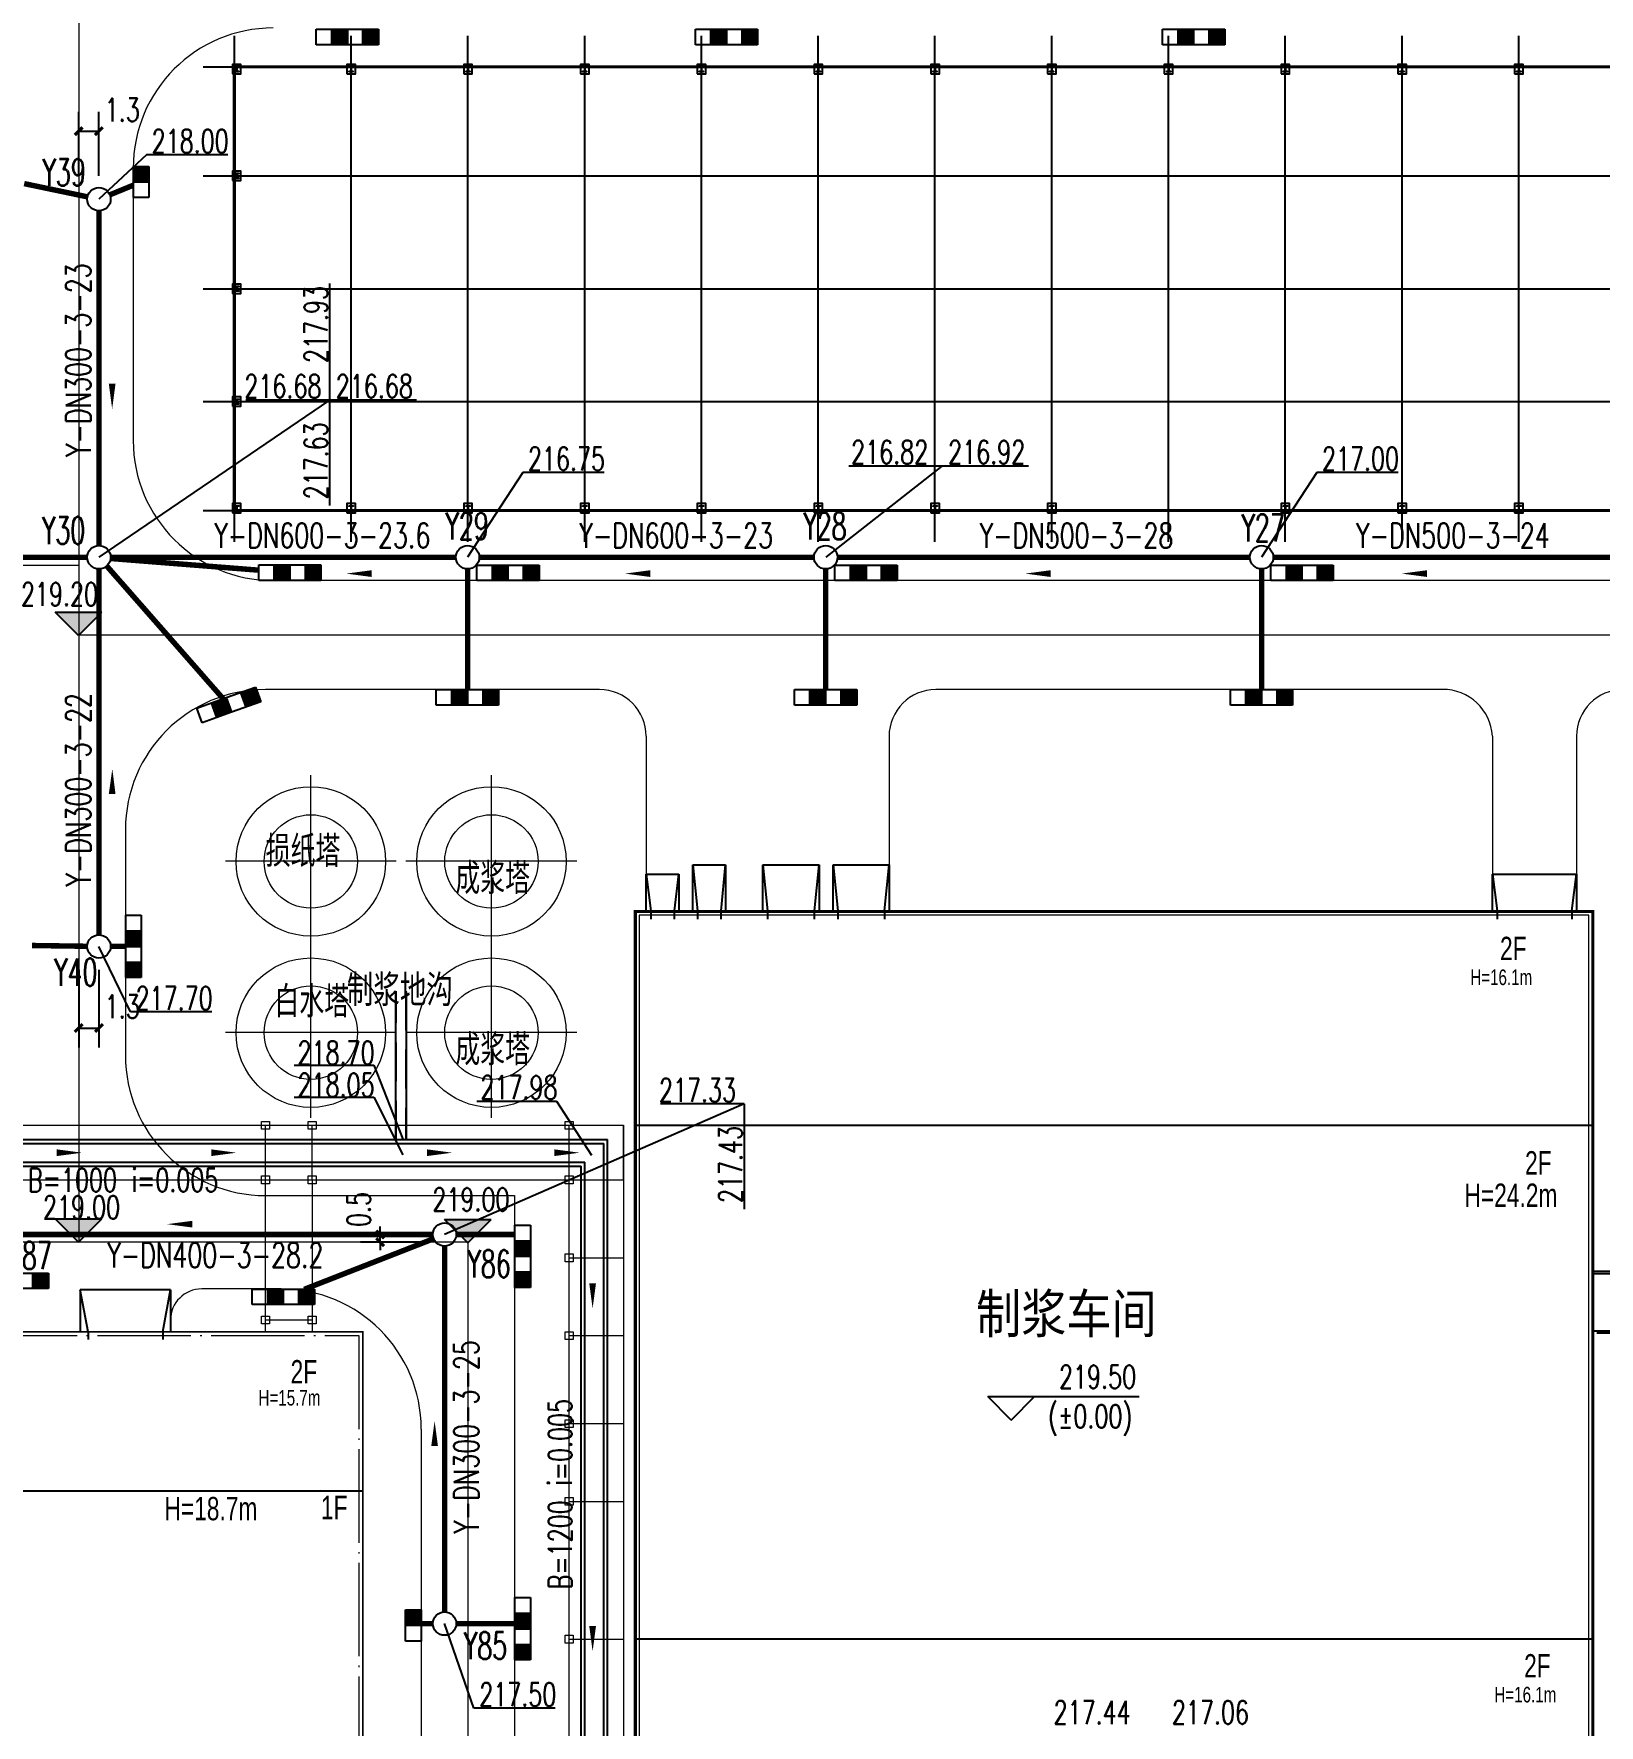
# Model space of a CAD drawing. Header units: metres. Extents: x 497246 to 997717, y 2998582 to 5998198.
# Drawn here: x 500329.3 to 500429.8, y 2999135.3 to 2999244 of the extents above; entities that cross this region are included whole.
import ezdxf
from ezdxf.enums import TextEntityAlignment as Align

# ---------------------------------------------------------------- set-up
doc = ezdxf.new("R2010")
doc.units = ezdxf.units.M
doc.header["$LTSCALE"] = 1000
for name, pattern in [('CENTER', [2, 1.25, -0.25, 0.25, -0.25]), ('DASH', [0.35, 0.25, -0.1]), ('DASHED2', [0.375, 0.25, -0.125]), ('DOTE', [2.42, 2, -0.2, 0.02, -0.2]), ('HIDDEN', [0.375, 0.25, -0.125])]:
    doc.linetypes.add(name, pattern=pattern)
doc.layers.get('0').update_dxf_attribs({"linetype": 'CONTINUOUS'})
doc.layers.get('Defpoints').update_dxf_attribs({"linetype": 'CONTINUOUS'})
for name, color, linetype in [('COLUMN', 9, 'CONTINUOUS'), ('DIM_ELEV', 3, 'CONTINUOUS'), ('DOTE', 1, 'CENTER'), ('eqzj1', 40, 'CONTINUOUS'), ('PIPE-雨水', 4, 'CONTINUOUS'), ('PUB_TEXT', 7, 'CONTINUOUS'), ('TEXT_雨水', 7, 'CONTINUOUS'), ('TWT_DIM', 3, 'CONTINUOUS'), ('TWT_雨水口', 4, 'CONTINUOUS'), ('WELL_雨水', 4, 'CONTINUOUS'), ('建筑', 7, 'CONTINUOUS'), ('建筑门坡散水', 9, 'CONTINUOUS'), ('文字', 255, 'CONTINUOUS'), ('新建建筑', 2, 'CONTINUOUS'), ('污水沟', 30, 'CONTINUOUS'), ('雨水标注', 100, 'CONTINUOUS')]:
    doc.layers.add(name, color=color, linetype=linetype)
doc.layers.add('建筑轴线', color=1, linetype='DOTE', lineweight=15, plot=False)
for name, color, linetype, lineweight in [('桁架-管廊', 6, 'CONTINUOUS', 0), ('细线', 7, 'CONTINUOUS', 18), ('设备', 253, 'CONTINUOUS', 15), ('道路', 4, 'CONTINUOUS', 15), ('道路中线', 1, 'DOTE', 13)]:
    doc.layers.add(name, color=color, linetype=linetype, lineweight=lineweight)
doc.styles.add('_HZTXT', font='txt.shx', dxfattribs={"width": 0.8, "bigfont": 'HZTXT.shx'})
doc.styles.add('_TCH_DIM', font='SIMPLEX', dxfattribs={"bigfont": 'GBCBIG'})
doc.styles.add('_TCH_DIM_T3', font='SIMPLEX', dxfattribs={"width": 0.705882, "bigfont": 'GBCBIG'})
doc.styles.add('_TWT_WELL', font='SIMPLEX', dxfattribs={"width": 0.8, "height": 3.5, "bigfont": 'HZTXT'})
doc.styles.add('CLWD', font='ARIALN.TTF')
doc.styles.add('HZTXT', font='txt', dxfattribs={"width": 0.7, "bigfont": 'HZTXT'})
doc.styles.add('TG_LINETYPE', font='SIMPLEX', dxfattribs={"width": 0.8, "height": 3, "bigfont": 'HZTXT'})
doc.styles.add('亨利项目总图布置_2022_8_8_t3--03$0$亨利项目总图布置_2022_8_8_t3--02$0$CEC', font='ARIALN.TTF')
doc.linetypes.add('TG_Y', pattern='A,2,-0.3,["Y",TG_LINETYPE,S=0.1,R=0,X=-0.23,Y=-0.15],0', length=2.3)
doc.dimstyles.new('_TWT_ARCH&&1', dxfattribs={"dimtxt": 1.4875, "dimasz": 0.5, "dimexe": 1.25, "dimexo": 1.5, "dimgap": 0.63125, "dimtad": 1, "dimdec": 1, "dimzin": 0, "dimdsep": 46, "dimtxsty": '_TCH_DIM_T3', "dimblk": 'ARCHTICK', "dimcen": 0.09, "dimclrt": 7, "dimazin": 2, "dimtfac": 1, "dimtdec": 1, "dimtix": 1, "dimtmove": 2, "dimatfit": 3, "dimfxl": 1, "dimtolj": 1, "dimtzin": 0, "dimarcsym": 0})

# ---------------------------------------------------------------- blocks, each defined once
blk = doc.blocks.new('A$C8b354ef7')
at = {"layer": '设备', "color": 1, "linetype": 'DOTE'}
for p, q in [((5.49, 0), (5.49, 11.02)), ((0, 5.51), (10.97, 5.51))]:
    blk.add_line(p, q, dxfattribs=at)
at = {"layer": '设备'}
blk.add_circle((5.49, 5.47), 4.8, dxfattribs=at)
at = {"layer": '设备', "linetype": 'HIDDEN'}
blk.add_circle((5.49, 5.47), 3, dxfattribs=at)
blk = doc.blocks.new('_ArchTick')
at = {"color": 0, "linetype": 'ByBlock', "const_width": 0.4}
blk.add_lwpolyline([(-0.5, -0.5), (0.5, 0.5)], dxfattribs=at)
blk = doc.blocks.new('*D297')
at = {"layer": 'Defpoints', "color": 0, "transparency": 16777216}
for p in [(500333.45, 2999237.7), (500332.15, 2999233.33), (500333.45, 2999233.33)]:
    blk.add_point(p, dxfattribs=at)
at = {"layer": 'TWT_DIM', "color": 0, "lineweight": -2, "transparency": 16777216}
for p, q in [((500332.15, 2999234.83), (500332.15, 2999238.95)), ((500333.45, 2999234.83), (500333.45, 2999238.95)), ((500332.15, 2999237.7), (500333.45, 2999237.7))]:
    blk.add_line(p, q, dxfattribs=at)
at = {"layer": 'TWT_DIM', "color": 0, "lineweight": -2, "transparency": 16777216, "xscale": 0.5, "yscale": 0.5, "zscale": 0.5, "rotation": 180}
blk.add_blockref('_ArchTick', (500332.15, 2999237.7), dxfattribs=at)
at = {"layer": 'TWT_DIM', "color": 0, "lineweight": -2, "transparency": 16777216, "xscale": 0.5, "yscale": 0.5, "zscale": 0.5}
blk.add_blockref('_ArchTick', (500333.45, 2999237.7), dxfattribs=at)
at = {"layer": 'TWT_DIM', "color": 7, "transparency": 16777216, "insert": (500334.95, 2999239.07), "char_height": 1.488, "attachment_point": 5, "style": '_TCH_DIM_T3'}
blk.add_mtext('\\A1;1.3', dxfattribs=at)
blk = doc.blocks.new('*D298')
at = {"layer": 'Defpoints', "color": 0, "transparency": 16777216}
for p in [(500332.15, 2999185.33), (500333.45, 2999185.33), (500333.45, 2999180.09)]:
    blk.add_point(p, dxfattribs=at)
at = {"layer": 'TWT_DIM', "color": 0, "lineweight": -2, "transparency": 16777216}
for p, q in [((500332.15, 2999183.83), (500332.15, 2999178.84)), ((500333.45, 2999183.83), (500333.45, 2999178.84)), ((500332.15, 2999180.09), (500333.45, 2999180.09))]:
    blk.add_line(p, q, dxfattribs=at)
at = {"layer": 'TWT_DIM', "color": 0, "lineweight": -2, "transparency": 16777216, "xscale": 0.5, "yscale": 0.5, "zscale": 0.5, "rotation": 180}
blk.add_blockref('_ArchTick', (500332.15, 2999180.09), dxfattribs=at)
at = {"layer": 'TWT_DIM', "color": 0, "lineweight": -2, "transparency": 16777216, "xscale": 0.5, "yscale": 0.5, "zscale": 0.5}
blk.add_blockref('_ArchTick', (500333.45, 2999180.09), dxfattribs=at)
at = {"layer": 'TWT_DIM', "color": 7, "transparency": 16777216, "insert": (500334.95, 2999181.47), "char_height": 1.488, "attachment_point": 5, "style": '_TCH_DIM_T3'}
blk.add_mtext('\\A1;1.3', dxfattribs=at)
blk = doc.blocks.new('*D299')
at = {"layer": 'Defpoints', "color": 0, "transparency": 16777216}
for p in [(500351.51, 2999166.83), (500355.65, 2999166.83), (500355.65, 2999166.33)]:
    blk.add_point(p, dxfattribs=at)
at = {"layer": 'TWT_DIM', "color": 0, "lineweight": -2, "transparency": 16777216}
for p, q in [((500351.51, 2999166.83), (500351.51, 2999167.33)), ((500354.15, 2999166.83), (500350.26, 2999166.83)), ((500354.15, 2999166.33), (500350.26, 2999166.33)), ((500351.51, 2999166.33), (500351.51, 2999166.83)), ((500351.51, 2999166.33), (500351.51, 2999165.83))]:
    blk.add_line(p, q, dxfattribs=at)
at = {"layer": 'TWT_DIM', "color": 0, "lineweight": -2, "transparency": 16777216, "xscale": 0.5, "yscale": 0.5, "zscale": 0.5}
for p, rotation in [((500351.51, 2999166.83), 270), ((500351.51, 2999166.33), 90)]:
    blk.add_blockref('_ArchTick', p, dxfattribs=dict(at, rotation=rotation))
at = {"layer": 'TWT_DIM', "color": 7, "transparency": 16777216, "insert": (500350.14, 2999168.43), "char_height": 1.488, "attachment_point": 5, "rotation": 90, "style": '_TCH_DIM_T3'}
blk.add_mtext('\\A1;0.5', dxfattribs=at)
blk = doc.blocks.new('$TwtSys$00000187')
blk.add_circle((0, 0), 0.5)
blk = doc.blocks.new('$TwtSys$00000425')
for p, q in [((-1000, -250), (-1000, 250)), ((-1000, 250), (0, 250)), ((-500, -250), (-500, 250)), ((0, 250), (1000, 250)), ((0, 250), (0, -250)), ((0, -250), (0, 250)), ((500, -250), (500, 250)), ((1000, 250), (1000, -250)), ((0, -250), (-1000, -250)), ((1000, -250), (0, -250))]:
    blk.add_line(p, q)
for points in [[(-500, 250), (0, 250), (-500, -250), (0, -250)], [(500, 250), (1000, 250), (500, -250), (1000, -250)]]:
    blk.add_solid(points)
blk = doc.blocks.new('$TwtSys$00000424')
for p, q in [((-500, 250), (500, 250)), ((-500, -250), (-500, 250)), ((0, -250), (0, 250)), ((500, 250), (500, -250)), ((500, -250), (-500, -250))]:
    blk.add_line(p, q)
blk.add_solid([(0, 250), (500, 250), (0, -250), (500, -250)])

msp = doc.modelspace()

# ---------------------------------------------------------------- hatches: boundary and pattern name
at = {"layer": 'DIM_ELEV'}
for points in [[(500332.14, 2999205.3), (500330.64, 2999206.8), (500333.64, 2999206.8)], [(500332.14, 2999166.33), (500330.64, 2999167.83), (500333.64, 2999167.83)], [(500357.15, 2999166.3), (500355.65, 2999167.8), (500358.65, 2999167.8)]]:
    msp.add_hatch(color=0, dxfattribs=at).paths.add_polyline_path(points)

# ---------------------------------------------------------------- linework, layer by layer
at = {"color": 0}
for p, q in [((500429.4, 2999173.83), (500367.9, 2999173.83)), ((500429.4, 2999140.83), (500367.9, 2999140.83))]:
    msp.add_line(p, q, dxfattribs=at)
at = {"layer": 'COLUMN', "color": 7}
for points in [[(500342.02, 2999241.38), (500342.57, 2999241.38), (500342.57, 2999241.98), (500342.02, 2999241.98)], [(500349.38, 2999241.38), (500349.93, 2999241.38), (500349.93, 2999241.98), (500349.38, 2999241.98)], [(500356.88, 2999241.38), (500357.43, 2999241.38), (500357.43, 2999241.98), (500356.88, 2999241.98)], [(500364.38, 2999241.38), (500364.93, 2999241.38), (500364.93, 2999241.98), (500364.38, 2999241.98)], [(500371.88, 2999241.38), (500372.43, 2999241.38), (500372.43, 2999241.98), (500371.88, 2999241.98)], [(500379.38, 2999241.38), (500379.93, 2999241.38), (500379.93, 2999241.98), (500379.38, 2999241.98)], [(500386.88, 2999241.38), (500387.43, 2999241.38), (500387.43, 2999241.98), (500386.88, 2999241.98)], [(500394.38, 2999241.38), (500394.93, 2999241.38), (500394.93, 2999241.98), (500394.38, 2999241.98)], [(500401.88, 2999241.38), (500402.43, 2999241.38), (500402.43, 2999241.98), (500401.88, 2999241.98)], [(500409.38, 2999241.38), (500409.93, 2999241.38), (500409.93, 2999241.98), (500409.38, 2999241.98)], [(500416.88, 2999241.38), (500417.43, 2999241.38), (500417.43, 2999241.98), (500416.88, 2999241.98)], [(500424.38, 2999241.38), (500424.93, 2999241.38), (500424.93, 2999241.98), (500424.38, 2999241.98)], [(500342.02, 2999234.53), (500342.57, 2999234.53), (500342.57, 2999235.13), (500342.02, 2999235.13)], [(500342.02, 2999227.28), (500342.57, 2999227.28), (500342.57, 2999227.88), (500342.02, 2999227.88)], [(500342.02, 2999220.03), (500342.57, 2999220.03), (500342.57, 2999220.63), (500342.02, 2999220.63)], [(500342.02, 2999213.18), (500342.57, 2999213.18), (500342.57, 2999213.78), (500342.02, 2999213.78)], [(500349.38, 2999213.18), (500349.93, 2999213.18), (500349.93, 2999213.78), (500349.38, 2999213.78)], [(500356.88, 2999213.18), (500357.43, 2999213.18), (500357.43, 2999213.78), (500356.88, 2999213.78)], [(500364.38, 2999213.18), (500364.93, 2999213.18), (500364.93, 2999213.78), (500364.38, 2999213.78)], [(500371.88, 2999213.18), (500372.43, 2999213.18), (500372.43, 2999213.78), (500371.88, 2999213.78)], [(500379.38, 2999213.18), (500379.93, 2999213.18), (500379.93, 2999213.78), (500379.38, 2999213.78)], [(500386.88, 2999213.18), (500387.43, 2999213.18), (500387.43, 2999213.78), (500386.88, 2999213.78)], [(500394.38, 2999213.18), (500394.93, 2999213.18), (500394.93, 2999213.78), (500394.38, 2999213.78)], [(500409.38, 2999213.18), (500409.93, 2999213.18), (500409.93, 2999213.78), (500409.38, 2999213.78)], [(500416.88, 2999213.18), (500417.43, 2999213.18), (500417.43, 2999213.78), (500416.88, 2999213.78)], [(500424.38, 2999213.18), (500424.93, 2999213.18), (500424.93, 2999213.78), (500424.38, 2999213.78)]]:
    msp.add_lwpolyline(points, close=True, dxfattribs=at)
for points in [[(500342.15, 2999241.83), (500342.43, 2999241.83), (500342.43, 2999241.82), (500342.3, 2999241.82), (500342.3, 2999241.54), (500342.43, 2999241.54), (500342.43, 2999241.53), (500342.15, 2999241.53), (500342.15, 2999241.54), (500342.29, 2999241.54), (500342.29, 2999241.82), (500342.15, 2999241.82), (500342.15, 2999241.83)], [(500349.51, 2999241.83), (500349.79, 2999241.83), (500349.79, 2999241.82), (500349.66, 2999241.82), (500349.66, 2999241.54), (500349.79, 2999241.54), (500349.79, 2999241.53), (500349.51, 2999241.53), (500349.51, 2999241.54), (500349.65, 2999241.54), (500349.65, 2999241.82), (500349.51, 2999241.82), (500349.51, 2999241.83)], [(500357.01, 2999241.83), (500357.29, 2999241.83), (500357.29, 2999241.82), (500357.16, 2999241.82), (500357.16, 2999241.54), (500357.29, 2999241.54), (500357.29, 2999241.53), (500357.01, 2999241.53), (500357.01, 2999241.54), (500357.15, 2999241.54), (500357.15, 2999241.82), (500357.01, 2999241.82), (500357.01, 2999241.83)], [(500364.51, 2999241.83), (500364.79, 2999241.83), (500364.79, 2999241.82), (500364.66, 2999241.82), (500364.66, 2999241.54), (500364.79, 2999241.54), (500364.79, 2999241.53), (500364.51, 2999241.53), (500364.51, 2999241.54), (500364.65, 2999241.54), (500364.65, 2999241.82), (500364.51, 2999241.82), (500364.51, 2999241.83)], [(500372.01, 2999241.83), (500372.29, 2999241.83), (500372.29, 2999241.82), (500372.16, 2999241.82), (500372.16, 2999241.54), (500372.29, 2999241.54), (500372.29, 2999241.53), (500372.01, 2999241.53), (500372.01, 2999241.54), (500372.15, 2999241.54), (500372.15, 2999241.82), (500372.01, 2999241.82), (500372.01, 2999241.83)], [(500379.51, 2999241.83), (500379.79, 2999241.83), (500379.79, 2999241.82), (500379.66, 2999241.82), (500379.66, 2999241.54), (500379.79, 2999241.54), (500379.79, 2999241.53), (500379.51, 2999241.53), (500379.51, 2999241.54), (500379.65, 2999241.54), (500379.65, 2999241.82), (500379.51, 2999241.82), (500379.51, 2999241.83)], [(500387.01, 2999241.83), (500387.29, 2999241.83), (500387.29, 2999241.82), (500387.16, 2999241.82), (500387.16, 2999241.54), (500387.29, 2999241.54), (500387.29, 2999241.53), (500387.01, 2999241.53), (500387.01, 2999241.54), (500387.15, 2999241.54), (500387.15, 2999241.82), (500387.01, 2999241.82), (500387.01, 2999241.83)], [(500394.51, 2999241.83), (500394.79, 2999241.83), (500394.79, 2999241.82), (500394.66, 2999241.82), (500394.66, 2999241.54), (500394.79, 2999241.54), (500394.79, 2999241.53), (500394.51, 2999241.53), (500394.51, 2999241.54), (500394.65, 2999241.54), (500394.65, 2999241.82), (500394.51, 2999241.82), (500394.51, 2999241.83)], [(500402.01, 2999241.83), (500402.29, 2999241.83), (500402.29, 2999241.82), (500402.16, 2999241.82), (500402.16, 2999241.54), (500402.29, 2999241.54), (500402.29, 2999241.53), (500402.01, 2999241.53), (500402.01, 2999241.54), (500402.15, 2999241.54), (500402.15, 2999241.82), (500402.01, 2999241.82), (500402.01, 2999241.83)], [(500409.51, 2999241.83), (500409.79, 2999241.83), (500409.79, 2999241.82), (500409.66, 2999241.82), (500409.66, 2999241.54), (500409.79, 2999241.54), (500409.79, 2999241.53), (500409.51, 2999241.53), (500409.51, 2999241.54), (500409.65, 2999241.54), (500409.65, 2999241.82), (500409.51, 2999241.82), (500409.51, 2999241.83)], [(500417.01, 2999241.83), (500417.29, 2999241.83), (500417.29, 2999241.82), (500417.16, 2999241.82), (500417.16, 2999241.54), (500417.29, 2999241.54), (500417.29, 2999241.53), (500417.01, 2999241.53), (500417.01, 2999241.54), (500417.15, 2999241.54), (500417.15, 2999241.82), (500417.01, 2999241.82), (500417.01, 2999241.83)], [(500424.51, 2999241.83), (500424.79, 2999241.83), (500424.79, 2999241.82), (500424.66, 2999241.82), (500424.66, 2999241.54), (500424.79, 2999241.54), (500424.79, 2999241.53), (500424.51, 2999241.53), (500424.51, 2999241.54), (500424.65, 2999241.54), (500424.65, 2999241.82), (500424.51, 2999241.82), (500424.51, 2999241.83)], [(500342.15, 2999234.98), (500342.43, 2999234.98), (500342.43, 2999234.97), (500342.3, 2999234.97), (500342.3, 2999234.69), (500342.43, 2999234.69), (500342.43, 2999234.68), (500342.15, 2999234.68), (500342.15, 2999234.69), (500342.29, 2999234.69), (500342.29, 2999234.97), (500342.15, 2999234.97), (500342.15, 2999234.98)], [(500342.15, 2999227.73), (500342.43, 2999227.73), (500342.43, 2999227.72), (500342.3, 2999227.72), (500342.3, 2999227.44), (500342.43, 2999227.44), (500342.43, 2999227.43), (500342.15, 2999227.43), (500342.15, 2999227.44), (500342.29, 2999227.44), (500342.29, 2999227.72), (500342.15, 2999227.72), (500342.15, 2999227.73)], [(500342.15, 2999220.48), (500342.43, 2999220.48), (500342.43, 2999220.47), (500342.3, 2999220.47), (500342.3, 2999220.19), (500342.43, 2999220.19), (500342.43, 2999220.18), (500342.15, 2999220.18), (500342.15, 2999220.19), (500342.29, 2999220.19), (500342.29, 2999220.47), (500342.15, 2999220.47), (500342.15, 2999220.48)], [(500342.15, 2999213.63), (500342.43, 2999213.63), (500342.43, 2999213.62), (500342.3, 2999213.62), (500342.3, 2999213.34), (500342.43, 2999213.34), (500342.43, 2999213.33), (500342.15, 2999213.33), (500342.15, 2999213.34), (500342.29, 2999213.34), (500342.29, 2999213.62), (500342.15, 2999213.62), (500342.15, 2999213.63)], [(500349.51, 2999213.63), (500349.79, 2999213.63), (500349.79, 2999213.62), (500349.66, 2999213.62), (500349.66, 2999213.34), (500349.79, 2999213.34), (500349.79, 2999213.33), (500349.51, 2999213.33), (500349.51, 2999213.34), (500349.65, 2999213.34), (500349.65, 2999213.62), (500349.51, 2999213.62), (500349.51, 2999213.63)], [(500357.01, 2999213.63), (500357.29, 2999213.63), (500357.29, 2999213.62), (500357.16, 2999213.62), (500357.16, 2999213.34), (500357.29, 2999213.34), (500357.29, 2999213.33), (500357.01, 2999213.33), (500357.01, 2999213.34), (500357.15, 2999213.34), (500357.15, 2999213.62), (500357.01, 2999213.62), (500357.01, 2999213.63)], [(500364.51, 2999213.63), (500364.79, 2999213.63), (500364.79, 2999213.62), (500364.66, 2999213.62), (500364.66, 2999213.34), (500364.79, 2999213.34), (500364.79, 2999213.33), (500364.51, 2999213.33), (500364.51, 2999213.34), (500364.65, 2999213.34), (500364.65, 2999213.62), (500364.51, 2999213.62), (500364.51, 2999213.63)], [(500372.01, 2999213.63), (500372.29, 2999213.63), (500372.29, 2999213.62), (500372.16, 2999213.62), (500372.16, 2999213.34), (500372.29, 2999213.34), (500372.29, 2999213.33), (500372.01, 2999213.33), (500372.01, 2999213.34), (500372.15, 2999213.34), (500372.15, 2999213.62), (500372.01, 2999213.62), (500372.01, 2999213.63)], [(500379.51, 2999213.63), (500379.79, 2999213.63), (500379.79, 2999213.62), (500379.66, 2999213.62), (500379.66, 2999213.34), (500379.79, 2999213.34), (500379.79, 2999213.33), (500379.51, 2999213.33), (500379.51, 2999213.34), (500379.65, 2999213.34), (500379.65, 2999213.62), (500379.51, 2999213.62), (500379.51, 2999213.63)], [(500387.01, 2999213.63), (500387.29, 2999213.63), (500387.29, 2999213.62), (500387.16, 2999213.62), (500387.16, 2999213.34), (500387.29, 2999213.34), (500387.29, 2999213.33), (500387.01, 2999213.33), (500387.01, 2999213.34), (500387.15, 2999213.34), (500387.15, 2999213.62), (500387.01, 2999213.62), (500387.01, 2999213.63)], [(500394.51, 2999213.63), (500394.79, 2999213.63), (500394.79, 2999213.62), (500394.66, 2999213.62), (500394.66, 2999213.34), (500394.79, 2999213.34), (500394.79, 2999213.33), (500394.51, 2999213.33), (500394.51, 2999213.34), (500394.65, 2999213.34), (500394.65, 2999213.62), (500394.51, 2999213.62), (500394.51, 2999213.63)], [(500409.51, 2999213.63), (500409.79, 2999213.63), (500409.79, 2999213.62), (500409.66, 2999213.62), (500409.66, 2999213.34), (500409.79, 2999213.34), (500409.79, 2999213.33), (500409.51, 2999213.33), (500409.51, 2999213.34), (500409.65, 2999213.34), (500409.65, 2999213.62), (500409.51, 2999213.62), (500409.51, 2999213.63)], [(500417.01, 2999213.63), (500417.29, 2999213.63), (500417.29, 2999213.62), (500417.16, 2999213.62), (500417.16, 2999213.34), (500417.29, 2999213.34), (500417.29, 2999213.33), (500417.01, 2999213.33), (500417.01, 2999213.34), (500417.15, 2999213.34), (500417.15, 2999213.62), (500417.01, 2999213.62), (500417.01, 2999213.63)], [(500424.51, 2999213.63), (500424.79, 2999213.63), (500424.79, 2999213.62), (500424.66, 2999213.62), (500424.66, 2999213.34), (500424.79, 2999213.34), (500424.79, 2999213.33), (500424.51, 2999213.33), (500424.51, 2999213.34), (500424.65, 2999213.34), (500424.65, 2999213.62), (500424.51, 2999213.62), (500424.51, 2999213.63)]]:
    msp.add_lwpolyline(points, dxfattribs=at)
at = {"layer": 'DIM_ELEV', "color": 0}
for p, q in [((500332.14, 2999205.3), (500330.64, 2999206.8)), ((500330.64, 2999206.8), (500333.64, 2999206.8)), ((500332.14, 2999205.3), (500333.64, 2999206.8)), ((500332.14, 2999166.33), (500330.64, 2999167.83)), ((500330.64, 2999167.83), (500333.64, 2999167.83)), ((500332.14, 2999166.33), (500333.64, 2999167.83)), ((500357.15, 2999166.3), (500355.65, 2999167.8)), ((500355.65, 2999167.8), (500358.65, 2999167.8)), ((500357.15, 2999166.3), (500358.65, 2999167.8))]:
    msp.add_line(p, q, dxfattribs=at)
at = {"layer": 'DOTE'}
for p, q in [((500342.15, 2999211.33), (500342.15, 2999243.83)), ((500349.65, 2999211.33), (500349.65, 2999243.83)), ((500357.15, 2999211.33), (500357.15, 2999243.83)), ((500364.65, 2999211.33), (500364.65, 2999243.83)), ((500372.15, 2999211.33), (500372.15, 2999243.83)), ((500379.65, 2999211.33), (500379.65, 2999243.83)), ((500387.15, 2999211.33), (500387.15, 2999243.83)), ((500394.65, 2999211.33), (500394.65, 2999243.83)), ((500402.15, 2999211.33), (500402.15, 2999243.83)), ((500409.65, 2999211.33), (500409.65, 2999243.83)), ((500417.15, 2999211.33), (500417.15, 2999243.83)), ((500424.65, 2999211.33), (500424.65, 2999243.83)), ((500340.15, 2999241.83), (500547.15, 2999241.83)), ((500340.15, 2999234.83), (500547.15, 2999234.83)), ((500340.15, 2999227.58), (500547.15, 2999227.58)), ((500340.15, 2999220.33), (500547.15, 2999220.33)), ((500340.15, 2999213.33), (500547.15, 2999213.33))]:
    msp.add_line(p, q, dxfattribs=at)
at = {"layer": 'eqzj1', "color": 150, "linetype": 'DASHED2', "ltscale": 0.01}
for p, q in [((500352.55, 2999172.92), (500352.55, 2999182.46)), ((500353.16, 2999182.46), (500353.16, 2999172.92))]:
    msp.add_line(p, q, dxfattribs=at)
at = {"layer": 'eqzj1', "color": 150}
for p, q in [((500352.5, 2999182.41), (500352.5, 2999172.92)), ((500353.21, 2999172.92), (500353.21, 2999182.41))]:
    msp.add_line(p, q, dxfattribs=at)
at = {"layer": 'PIPE-雨水', "color": 0, "linetype": 'TG_Y', "ltscale": 0.005, "const_width": 0.35}
for points in [[(500332.72, 2999233.48), (500328.65, 2999234.33)], [(500334.15, 2999233.61), (500335.66, 2999234.23)], [(500333.45, 2999232.58), (500333.45, 2999211.08)], [(500304.2, 2999210.33), (500332.7, 2999210.33)], [(500333.45, 2999209.58), (500333.45, 2999186.08)], [(500334.2, 2999210.33), (500356.38, 2999210.33)], [(500357.88, 2999210.33), (500379.38, 2999210.33)], [(500380.88, 2999210.33), (500407.38, 2999210.33)], [(500408.88, 2999210.33), (500431.38, 2999210.33)], [(500329.15, 2999185.39), (500332.7, 2999185.34)], [(500334.2, 2999185.33), (500335.15, 2999185.33)], [(500328.2, 2999166.83), (500354.9, 2999166.83)], [(500355.65, 2999142.58), (500355.65, 2999166.08)], [(500356.4, 2999166.83), (500360.15, 2999166.83)], [(500354.15, 2999141.83), (500354.9, 2999141.83)], [(500356.4, 2999141.83), (500360.15, 2999141.83)]]:
    msp.add_lwpolyline(points, dxfattribs=at)
at = {"layer": 'PIPE-雨水', "color": 70, "linetype": 'ByBlock'}
for points in [[(500334.31, 2999224.34, 0, 0, 0), (500334.3, 2999219.86, 0, 0.432, 0), (500334.3, 2999221.48, 0, 0, 0)], [(500353.82, 2999209.28, 0, 0, 0), (500349.34, 2999209.28, 0, 0.432, 0), (500350.96, 2999209.28, 0, 0, 0)], [(500371.72, 2999209.28, 0, 0, 0), (500367.24, 2999209.28, 0, 0.432, 0), (500368.86, 2999209.28, 0, 0, 0)], [(500397.43, 2999209.28, 0, 0, 0), (500392.95, 2999209.28, 0, 0.432, 0), (500394.57, 2999209.28, 0, 0, 0)], [(500421.62, 2999209.28, 0, 0, 0), (500417.13, 2999209.28, 0, 0.432, 0), (500418.75, 2999209.28, 0, 0, 0)], [(500334.3, 2999192.26, 0, 0, 0), (500334.31, 2999196.74, 0, 0.432, 0), (500334.3, 2999195.12, 0, 0, 0)], [(500342.32, 2999167.49, 0, 0, 0), (500337.84, 2999167.49, 0, 0.432, 0), (500339.46, 2999167.49, 0, 0, 0)], [(500355, 2999150.37, 0, 0, 0), (500355.01, 2999154.85, 0, 0.432, 0), (500355.01, 2999153.23, 0, 0, 0)]]:
    msp.add_lwpolyline(points, format="xyseb", dxfattribs=at)
at = {"layer": 'PIPE-雨水', "color": 0, "linetype": 'TG_Y', "ltscale": 0.003, "const_width": 0.35}
for points in [[(500341.43, 2999201.24), (500333.95, 2999209.77)], [(500357.13, 2999209.58), (500357.13, 2999201.83)], [(500380.13, 2999209.58), (500380.13, 2999201.83)], [(500408.13, 2999209.58), (500408.13, 2999201.83)]]:
    msp.add_lwpolyline(points, dxfattribs=at)
at = {"layer": 'PIPE-雨水', "color": 0, "ltscale": 0.005, "const_width": 0.35}
msp.add_lwpolyline([(500343.71, 2999209.5), (500334.2, 2999210.25)], dxfattribs=at)
at = {"layer": 'PIPE-雨水', "color": 0, "linetype": 'TG_Y', "ltscale": 0.0025, "const_width": 0.35}
msp.add_lwpolyline([(500354.96, 2999166.56), (500346.63, 2999163.3)], dxfattribs=at)
at = {"layer": '建筑'}
for p, q in [((500429.4, 2999173.83), (500367.9, 2999173.83)), ((500429.4, 2999140.83), (500367.9, 2999140.83))]:
    msp.add_line(p, q, dxfattribs=at)
at = {"layer": '建筑', "linetype": 'Continuous', "const_width": 0.1}
for points in [[(500342.15, 2999213.33), (500545.15, 2999213.33), (500545.15, 2999241.83), (500342.15, 2999241.83)], [(500367.9, 2999127.08), (500429.4, 2999127.08), (500429.4, 2999187.58), (500367.9, 2999187.58)], [(500157.9, 2999127.08), (500169.9, 2999127.08), (500169.9, 2999124.23), (500200.1, 2999124.23), (500200.1, 2999127.08), (500277.9, 2999127.08), (500277.9, 2999124.23), (500290.4, 2999124.23), (500290.4, 2999127.08), (500350.4, 2999127.08), (500350.4, 2999160.58), (500157.9, 2999160.58)]]:
    msp.add_lwpolyline(points, close=True, dxfattribs=at)
at = {"layer": '建筑', "linetype": 'DASH', "ltscale": 0.005}
msp.add_lwpolyline([(500429.4, 2999164.48), (500444.9, 2999164.48), (500444.9, 2999160.48), (500429.4, 2999160.48)], close=True, dxfattribs=at)
at = {"layer": '建筑', "flags": 128}
msp.add_lwpolyline([(500350.4, 2999150.33), (500157.9, 2999150.33)], dxfattribs=at)
at = {"layer": '建筑轴线', "ltscale": 3}
msp.add_lwpolyline([(500368.15, 2999127.33), (500429.15, 2999127.33), (500429.15, 2999187.33), (500368.15, 2999187.33)], close=True, dxfattribs=at)
at = {"layer": '建筑轴线', "ltscale": 0.003}
for points in [[(500368.15, 2999127.33), (500429.15, 2999127.33), (500429.15, 2999187.33), (500368.15, 2999187.33)], [(500158.15, 2999160.33), (500350.15, 2999160.33), (500350.15, 2999127.33), (500158.15, 2999127.33)]]:
    msp.add_lwpolyline(points, close=True, dxfattribs=at)
at = {"layer": '建筑门坡散水', "linetype": 'Continuous'}
for p, q in [((500371.6, 2999190.58), (500373.7, 2999190.58)), ((500371.6, 2999187.58), (500371.6, 2999190.58)), ((500371.6, 2999190.58), (500371.9, 2999187.62)), ((500373.41, 2999187.62), (500373.7, 2999190.58)), ((500373.7, 2999190.58), (500373.7, 2999187.58)), ((500376.1, 2999190.58), (500379.7, 2999190.58)), ((500376.1, 2999187.58), (500376.1, 2999190.58)), ((500376.1, 2999190.58), (500376.4, 2999187.62)), ((500379.41, 2999187.62), (500379.7, 2999190.58)), ((500379.7, 2999190.58), (500379.7, 2999187.58)), ((500380.6, 2999190.58), (500384.2, 2999190.58)), ((500380.6, 2999187.58), (500380.6, 2999190.58)), ((500380.6, 2999190.58), (500380.9, 2999187.62)), ((500383.91, 2999187.62), (500384.2, 2999190.58)), ((500384.2, 2999190.58), (500384.2, 2999187.58)), ((500368.6, 2999189.98), (500370.7, 2999189.98)), ((500368.6, 2999187.58), (500368.6, 2999189.98)), ((500368.6, 2999189.98), (500368.9, 2999187.62)), ((500370.41, 2999187.62), (500370.7, 2999189.98)), ((500370.7, 2999189.98), (500370.7, 2999187.58)), ((500422.95, 2999189.98), (500428.35, 2999189.98)), ((500422.95, 2999187.58), (500422.95, 2999189.98)), ((500422.95, 2999189.98), (500423.25, 2999187.62)), ((500428.06, 2999187.62), (500428.35, 2999189.98)), ((500428.35, 2999189.98), (500428.35, 2999187.58)), ((500368.9, 2999187.58), (500368.9, 2999187.08)), ((500370.4, 2999187.58), (500370.4, 2999187.08)), ((500371.9, 2999187.58), (500371.9, 2999187.08)), ((500373.4, 2999187.58), (500373.4, 2999187.08)), ((500376.4, 2999187.58), (500376.4, 2999187.08)), ((500379.4, 2999187.58), (500379.4, 2999187.08)), ((500380.9, 2999187.58), (500380.9, 2999187.08)), ((500383.9, 2999187.58), (500383.9, 2999187.08)), ((500423.25, 2999187.58), (500423.25, 2999187.08)), ((500428.05, 2999187.58), (500428.05, 2999187.08)), ((500338.05, 2999163.28), (500332.25, 2999163.28)), ((500332.25, 2999163.28), (500332.25, 2999160.58)), ((500332.75, 2999160.58), (500332.25, 2999163.28)), ((500337.55, 2999160.58), (500338.05, 2999163.28)), ((500338.05, 2999163.28), (500338.05, 2999160.58)), ((500332.75, 2999160.58), (500332.75, 2999160.08)), ((500337.55, 2999160.58), (500337.55, 2999160.08))]:
    msp.add_line(p, q, dxfattribs=at)
at = {"layer": '文字', "color": 0}
for p, q in [((500392.04, 2999154.91), (500390.54, 2999156.41)), ((500390.54, 2999156.41), (500400.27, 2999156.41)), ((500392.04, 2999154.91), (500393.54, 2999156.41))]:
    msp.add_line(p, q, dxfattribs=at)
at = {"layer": '新建建筑', "linetype": 'DASH', "ltscale": 10}
for p, q in [((500429.4, 2999164.33), (500444.9, 2999164.33)), ((500429.4, 2999160.63), (500444.9, 2999160.63))]:
    msp.add_line(p, q, dxfattribs=at)
at = {"layer": '新建建筑', "color": 0, "linetype": 'Continuous', "const_width": 0.2}
for points in [[(500342.15, 2999213.33), (500545.15, 2999213.33), (500545.15, 2999241.83), (500342.15, 2999241.83)], [(500367.9, 2999127.08), (500429.4, 2999127.08), (500429.4, 2999187.58), (500367.9, 2999187.58)]]:
    msp.add_lwpolyline(points, close=True, dxfattribs=at)
at = {"layer": '桁架-管廊', "linetype": 'ByBlock', "ltscale": 0.2}
for p, q in [((500344.15, 2999170.34), (500344.15, 2999173.84)), ((500347.15, 2999170.34), (500347.15, 2999173.84)), ((500344.15, 2999161.34), (500347.15, 2999161.34))]:
    msp.add_line(p, q, dxfattribs=at)
for points in [[(500309.9, 2999170.33), (500367.15, 2999170.33), (500367.15, 2999173.83), (500309.93, 2999173.83)], [(500363.65, 2999113.84), (500363.65, 2999173.84), (500367.15, 2999173.84), (500367.15, 2999113.84)], [(500344.15, 2999160.58), (500344.15, 2999170.33)], [(500347.15, 2999170.33), (500347.15, 2999160.58)], [(500363.65, 2999165.33), (500367.15, 2999165.33)], [(500363.65, 2999165.33), (500367.15, 2999165.33)], [(500363.65, 2999160.33), (500367.15, 2999160.33)], [(500363.65, 2999160.33), (500367.15, 2999160.33)], [(500363.65, 2999154.68), (500367.15, 2999154.68)], [(500363.65, 2999154.68), (500367.15, 2999154.68)], [(500363.65, 2999149.68), (500367.15, 2999149.68)], [(500363.65, 2999149.68), (500367.15, 2999149.68)], [(500363.65, 2999140.83), (500367.15, 2999140.83)], [(500363.65, 2999140.83), (500367.15, 2999140.83)]]:
    msp.add_lwpolyline(points, dxfattribs=at)
for points in [[(500343.9, 2999174.09), (500344.4, 2999174.09), (500344.4, 2999173.59), (500343.9, 2999173.59)], [(500346.9, 2999174.09), (500347.4, 2999174.09), (500347.4, 2999173.59), (500346.9, 2999173.59)], [(500363.4, 2999174.09), (500363.9, 2999174.09), (500363.9, 2999173.59), (500363.4, 2999173.59)], [(500343.9, 2999170.59), (500344.4, 2999170.59), (500344.4, 2999170.09), (500343.9, 2999170.09)], [(500346.9, 2999170.59), (500347.4, 2999170.59), (500347.4, 2999170.09), (500346.9, 2999170.09)], [(500363.4, 2999170.59), (500363.9, 2999170.59), (500363.9, 2999170.09), (500363.4, 2999170.09)], [(500363.4, 2999165.58), (500363.9, 2999165.58), (500363.9, 2999165.08), (500363.4, 2999165.08)], [(500343.9, 2999161.59), (500344.4, 2999161.59), (500344.4, 2999161.09), (500343.9, 2999161.09)], [(500346.9, 2999161.59), (500347.4, 2999161.59), (500347.4, 2999161.09), (500346.9, 2999161.09)], [(500363.4, 2999160.58), (500363.9, 2999160.58), (500363.9, 2999160.08), (500363.4, 2999160.08)], [(500363.4, 2999154.93), (500363.9, 2999154.93), (500363.9, 2999154.43), (500363.4, 2999154.43)], [(500363.4, 2999149.93), (500363.9, 2999149.93), (500363.9, 2999149.43), (500363.4, 2999149.43)], [(500363.4, 2999141.08), (500363.9, 2999141.08), (500363.9, 2999140.58), (500363.4, 2999140.58)]]:
    msp.add_lwpolyline(points, close=True, dxfattribs=at)
at = {"layer": '污水沟', "color": 70}
for p, q in [((500345.98, 2999177.71), (500351.1, 2999177.71)), ((500351.1, 2999177.71), (500352.98, 2999172.95)), ((500345.98, 2999175.64), (500351.1, 2999175.64)), ((500351.1, 2999175.64), (500352.98, 2999171.94)), ((500357.73, 2999175.39), (500362.85, 2999175.39)), ((500362.85, 2999175.39), (500365.08, 2999171.92))]:
    msp.add_line(p, q, dxfattribs=at)
at = {"layer": '污水沟', "color": 30}
for p, q in [((500312.59, 2999172.67), (500352.85, 2999172.67)), ((500312.84, 2999172.92), (500352.69, 2999172.92)), ((500352.69, 2999172.92), (500366.12, 2999172.92)), ((500352.85, 2999172.67), (500365.87, 2999172.67)), ((500365.87, 2999115.83), (500365.87, 2999172.67)), ((500366.12, 2999116.08), (500366.12, 2999172.92)), ((500311.14, 2999171.22), (500364.42, 2999171.22)), ((500311.39, 2999171.47), (500364.67, 2999171.47)), ((500364.42, 2999114.38), (500364.42, 2999171.22)), ((500364.67, 2999114.63), (500364.67, 2999171.47))]:
    msp.add_line(p, q, dxfattribs=at)
for points in [[(500327.88, 2999172.08, 0, 0, 0), (500332.36, 2999172.08, 0, 0.432, 0), (500330.74, 2999172.08, 0, 0, 0)], [(500337.79, 2999172.08, 0, 0, 0), (500342.28, 2999172.08, 0, 0.432, 0), (500340.66, 2999172.08, 0, 0, 0)], [(500351.66, 2999172.09, 0, 0, 0), (500356.14, 2999172.08, 0, 0.432, 0), (500354.52, 2999172.08, 0, 0, 0)], [(500359.84, 2999172.08, 0, 0, 0), (500364.32, 2999172.08, 0, 0.432, 0), (500362.7, 2999172.08, 0, 0, 0)], [(500365.16, 2999166.55, 0, 0, 0), (500365.16, 2999162.07, 0, 0.432, 0), (500365.16, 2999163.69, 0, 0, 0)], [(500365.16, 2999144.54, 0, 0, 0), (500365.16, 2999140.05, 0, 0.432, 0), (500365.16, 2999141.67, 0, 0, 0)]]:
    msp.add_lwpolyline(points, format="xyseb", dxfattribs=at)
at = {"layer": '道路', "linetype": 'ByBlock', "lineweight": 0, "ltscale": 0.2}
for p, q in [((500335.65, 2999235.33), (500335.65, 2999217.83)), ((500542.15, 2999208.83), (500344.65, 2999208.83)), ((500365.6, 2999201.83), (500344.15, 2999201.83)), ((500419.75, 2999201.83), (500387.2, 2999201.83)), ((500368.6, 2999198.83), (500368.6, 2999187.58)), ((500384.2, 2999198.83), (500384.2, 2999187.58)), ((500422.95, 2999198.83), (500422.95, 2999187.58)), ((500428.35, 2999198.83), (500428.35, 2999187.58)), ((500335.15, 2999192.83), (500335.15, 2999178.33)), ((500344.15, 2999169.33), (500360.15, 2999169.33)), ((500344.15, 2999169.33), (500360.15, 2999169.33)), ((500360.15, 2999169.33), (500360.15, 2999133.33)), ((500345.15, 2999163.33), (500340.05, 2999163.33)), ((500338.05, 2999160.58), (500338.05, 2999161.33)), ((500354.15, 2999154.33), (500354.15, 2999132.33))]:
    msp.add_line(p, q, dxfattribs=at)
for centre, radius, start, end in [((500344.65, 2999235.33), 9, 90, 180), ((500344.65, 2999217.83), 9, 180, 270), ((500344.15, 2999192.83), 9, 90, 180), ((500365.6, 2999198.83), 3, 0, 90), ((500387.2, 2999198.83), 3, 90, 180), ((500419.78, 2999198.66), 3.18, 3.1812, 90.514), ((500431.35, 2999198.83), 3, 90, 180), ((500344.15, 2999178.33), 9, 180, 270), ((500340.05, 2999161.33), 2, 90, 180), ((500345.15, 2999154.33), 9, 0, 90)]:
    msp.add_arc(centre, radius, start, end, dxfattribs=at)
at = {"layer": '道路中线', "ltscale": 5}
for p, q in [((500332.15, 2999248.83), (500332.15, 2999166.83)), ((500152.29, 2999209.83), (500332.15, 2999209.83)), ((500551.15, 2999205.33), (500332.15, 2999205.33)), ((500357.15, 2999166.33), (500153.47, 2999166.33)), ((500357.15, 2999166.33), (500357.15, 2999121.33))]:
    msp.add_line(p, q, dxfattribs=at)
at = {"layer": '道路中线', "ltscale": 0.005}
for p, q in [((500332.15, 2999248.33), (500332.15, 2999166.33)), ((500152.29, 2999209.83), (500332.15, 2999209.83)), ((500552.52, 2999205.33), (500332.15, 2999205.33)), ((500357.15, 2999166.33), (500153.47, 2999166.33)), ((500357.15, 2999166.33), (500357.15, 2999121.33))]:
    msp.add_line(p, q, dxfattribs=at)
at = {"layer": '雨水标注', "color": 70}
for p, q in [((500336.5, 2999236.18), (500333.45, 2999233.33)), ((500341.73, 2999236.18), (500336.5, 2999236.18)), ((500348.27, 2999227.91), (500348.27, 2999220.43)), ((500348.27, 2999220.43), (500333.45, 2999210.33)), ((500348.27, 2999220.43), (500342.89, 2999220.43)), ((500353.84, 2999220.43), (500348.27, 2999220.43)), ((500348.27, 2999220.43), (500348.27, 2999213.65)), ((500387.6, 2999216.19), (500380.13, 2999210.33)), ((500387.6, 2999216.19), (500381.62, 2999216.19)), ((500393.16, 2999216.19), (500387.6, 2999216.19)), ((500360.67, 2999215.78), (500357.13, 2999210.33)), ((500365.9, 2999215.78), (500360.67, 2999215.78)), ((500411.67, 2999215.78), (500408.13, 2999210.33)), ((500416.9, 2999215.78), (500411.67, 2999215.78)), ((500335.47, 2999181.12), (500333.45, 2999185.33)), ((500340.7, 2999181.12), (500335.47, 2999181.12)), ((500374.89, 2999175.22), (500355.65, 2999166.83)), ((500374.89, 2999175.22), (500369.51, 2999175.22)), ((500374.89, 2999175.22), (500374.89, 2999168.45)), ((500357.54, 2999136.4), (500355.65, 2999141.83)), ((500362.76, 2999136.4), (500357.54, 2999136.4))]:
    msp.add_line(p, q, dxfattribs=at)

# ---------------------------------------------------------------- block references
at = {"layer": 'TWT_雨水口', "xscale": 0.002, "yscale": 0.002, "zscale": 0.002}
for p in [(500349.41, 2999243.75), (500373.76, 2999243.75), (500403.76, 2999243.75), (500345.71, 2999209.34), (500359.72, 2999209.33), (500382.72, 2999209.33), (500410.72, 2999209.33), (500357.12, 2999201.33), (500380.12, 2999201.33), (500408.12, 2999201.33), (500328.21, 2999163.85), (500345.29, 2999162.82)]:
    msp.add_blockref('$TwtSys$00000425', p, dxfattribs=at)
for name, p, rotation in [('$TwtSys$00000424', (500336.16, 2999234.43), 90), ('$TwtSys$00000425', (500341.79, 2999200.84), 19.559421260361), ('$TwtSys$00000425', (500335.67, 2999185.33), 270), ('$TwtSys$00000425', (500360.66, 2999165.43), 270), ('$TwtSys$00000425', (500360.66, 2999141.5), 270), ('$TwtSys$00000424', (500353.65, 2999141.71), 90)]:
    msp.add_blockref(name, p, dxfattribs=dict(at, rotation=rotation))
at = {"layer": 'WELL_雨水', "xscale": 1.5, "yscale": 1.5, "zscale": 1.5}
for p in [(500333.45, 2999233.33), (500333.45, 2999210.33), (500357.13, 2999210.33), (500380.13, 2999210.33), (500408.13, 2999210.33), (500333.45, 2999185.33), (500355.65, 2999166.83), (500355.65, 2999141.83)]:
    msp.add_blockref('$TwtSys$00000187', p, dxfattribs=at)
at = {"layer": '细线', "linetype": 'Continuous'}
for p in [(500341.57, 2999185.32), (500353.17, 2999185.32), (500341.57, 2999174.32), (500353.17, 2999174.32)]:
    msp.add_blockref('A$C8b354ef7', p, dxfattribs=at)

# ---------------------------------------------------------------- texts
at = {"style": '_HZTXT', "width": 0.8}
for s, p in [('损纸塔', (500346.56, 2999191.44)), ('成浆塔', (500358.74, 2999189.69)), ('白水塔', (500347.12, 2999181.78)), ('成浆塔', (500358.74, 2999178.69))]:
    msp.add_text(s, height=2, rotation=0, dxfattribs=at).set_placement(p, align=Align.MIDDLE_CENTER)
at = {"layer": 'PIPE-雨水', "color": 70, "style": 'HZTXT', "width": 0.7}
for s, p in [('Y-DN300-3-23', (500332.12, 2999222.99, 20.88)), ('Y-DN300-3-22', (500332.12, 2999195.39, 20.88)), ('Y-DN300-3-25', (500357.05, 2999153.82, 20.88))]:
    msp.add_text(s, height=1.6, rotation=90, dxfattribs=at).set_placement(p, align=Align.MIDDLE)
for s, p in [('Y-DN600-3-23.6', (500347.8, 2999211.73, 20.88)), ('Y-DN600-3-23', (500370.53, 2999211.73, 20.88)), ('Y-DN500-3-28', (500396.24, 2999211.73, 20.88)), ('Y-DN500-3-24', (500420.42, 2999211.73, 20.88)), ('Y-DN400-3-28.2', (500340.93, 2999165.5, 20.88))]:
    msp.add_text(s, height=1.6, dxfattribs=at).set_placement(p, align=Align.MIDDLE)
at = {"layer": 'PUB_TEXT', "color": 0, "style": '_TCH_DIM', "width": 0.705882}
for s, p in [('219.20', (500328.44, 2999207.21)), ('219.00', (500354.87, 2999168.33)), ('219.00', (500329.86, 2999167.83))]:
    msp.add_text(s, height=1.488, dxfattribs=at).set_placement(p)
at = {"layer": 'PUB_TEXT', "color": 1, "style": 'CLWD', "width": 0.7}
msp.add_text('制浆地沟', height=1.785, dxfattribs=at).set_placement((500349.37, 2999181.69))
at = {"layer": 'TEXT_雨水', "style": '_TWT_WELL', "width": 0.64}
for s, p in [('Y39', (500329.82, 2999234.18)), ('Y30', (500329.79, 2999211.18)), ('Y29', (500355.71, 2999211.46)), ('Y28', (500378.69, 2999211.46)), ('Y27', (500406.83, 2999211.35)), ('Y40', (500330.57, 2999182.8)), ('Y87', (500327.64, 2999164.6)), ('Y86', (500357.12, 2999164.07)), ('Y85', (500356.89, 2999139.54))]:
    msp.add_text(s, height=1.75, dxfattribs=at).set_placement(p)
at = {"layer": '文字', "color": 7, "style": '亨利项目总图布置_2022_8_8_t3--03$0$亨利项目总图布置_2022_8_8_t3--02$0$CEC', "width": 0.85}
for s, height, p in [('2F', 1.5, (500423.44, 2999184.45)), ('H=16.1m', 1, (500421.53, 2999182.85)), ('2F', 1.5, (500425.05, 2999170.68)), ('H=24.2m', 1.5, (500421.16, 2999168.6)), ('制浆车间', 2.5, (500389.79, 2999160.49)), ('2F', 1.5, (500345.76, 2999157.26)), ('H=15.7m', 1, (500343.7, 2999155.84)), ('H=18.7m', 1.5, (500337.66, 2999148.47)), ('1F', 1.5, (500347.71, 2999148.54)), ('2F', 1.5, (500424.99, 2999138.37)), ('H=16.1m', 1, (500423.08, 2999136.77))]:
    msp.add_text(s, height=height, dxfattribs=at).set_placement(p)
at = {"layer": '文字', "color": 0, "style": '_TCH_DIM', "width": 0.705882}
for s, p in [('219.50', (500395.12, 2999156.94)), ('(%%P0.00)', (500394.42, 2999154.4))]:
    msp.add_text(s, height=1.488, dxfattribs=at).set_placement(p)
at = {"layer": '污水沟', "color": 2, "style": 'HZTXT', "width": 0.7}
for s, p in [('218.70', (500348.68, 2999178.5, 20.88)), ('218.05', (500348.68, 2999176.43, 20.88)), ('217.98', (500360.43, 2999176.28, 20.88))]:
    msp.add_text(s, height=1.5, dxfattribs=at).set_placement(p, align=Align.MIDDLE)
at = {"layer": '污水沟', "color": 30, "style": 'HZTXT', "width": 0.7}
msp.add_text('B=1000 i=0.005', height=1.5, dxfattribs=at).set_placement((500335.01, 2999170.36, 10.02), align=Align.MIDDLE)
msp.add_text('B=1200 i=0.005', height=1.5, rotation=90, dxfattribs=at).set_placement((500363.03, 2999150.15, 16.71), align=Align.MIDDLE)
at = {"layer": '雨水标注', "color": 70, "style": 'HZTXT', "width": 0.7}
for s, p in [('218.00', (500339.31, 2999237.06, 20.88)), ('216.68', (500345.27, 2999221.31, 20.88)), ('216.68', (500351.14, 2999221.31, 20.88)), ('216.75', (500363.48, 2999216.66, 20.88)), ('216.82', (500384.24, 2999217.08, 20.88)), ('216.92', (500390.47, 2999217.08, 20.88)), ('217.00', (500414.48, 2999216.66, 20.88)), ('217.70', (500338.28, 2999182, 20.88)), ('217.33', (500371.9, 2999176.1, 20.88)), ('217.50', (500360.35, 2999137.28, 20.88)), ('217.44', (500397.24, 2999136.13, 20.88)), ('217.06', (500404.84, 2999136.13, 20.88))]:
    msp.add_text(s, height=1.5, dxfattribs=at).set_placement(p, align=Align.MIDDLE)
for s, p in [('217.93', (500347.39, 2999225.28, 20.88)), ('217.63', (500347.39, 2999216.52, 20.88)), ('217.43', (500374.01, 2999171.32, 20.88))]:
    msp.add_text(s, height=1.5, rotation=90, dxfattribs=at).set_placement(p, align=Align.MIDDLE)

# ---------------------------------------------------------------- dimensions: what is measured, and where the dimension line sits
at = {"layer": 'TWT_DIM', "color": 3}
for base, p1, p2, angle, picture, middle in [((500333.45, 2999237.7), (500332.15, 2999233.33), (500333.45, 2999233.33), 0, '*D297', (500334.95, 2999239.07)), ((500333.45, 2999180.09), (500332.15, 2999185.33), (500333.45, 2999185.33), 0, '*D298', (500334.95, 2999181.47)), ((500351.51, 2999166.83), (500355.65, 2999166.33), (500355.65, 2999166.83), 90, '*D299', (500350.14, 2999168.43))]:
    dim = msp.add_linear_dim(base=base, p1=p1, p2=p2, angle=angle, dimstyle='_TWT_ARCH&&1', dxfattribs=at)
    dim.commit()
    dim.dimension.update_dxf_attribs({"geometry": picture, "text_midpoint": middle, "dimtype": 129})

doc.saveas('drawing.dxf')
